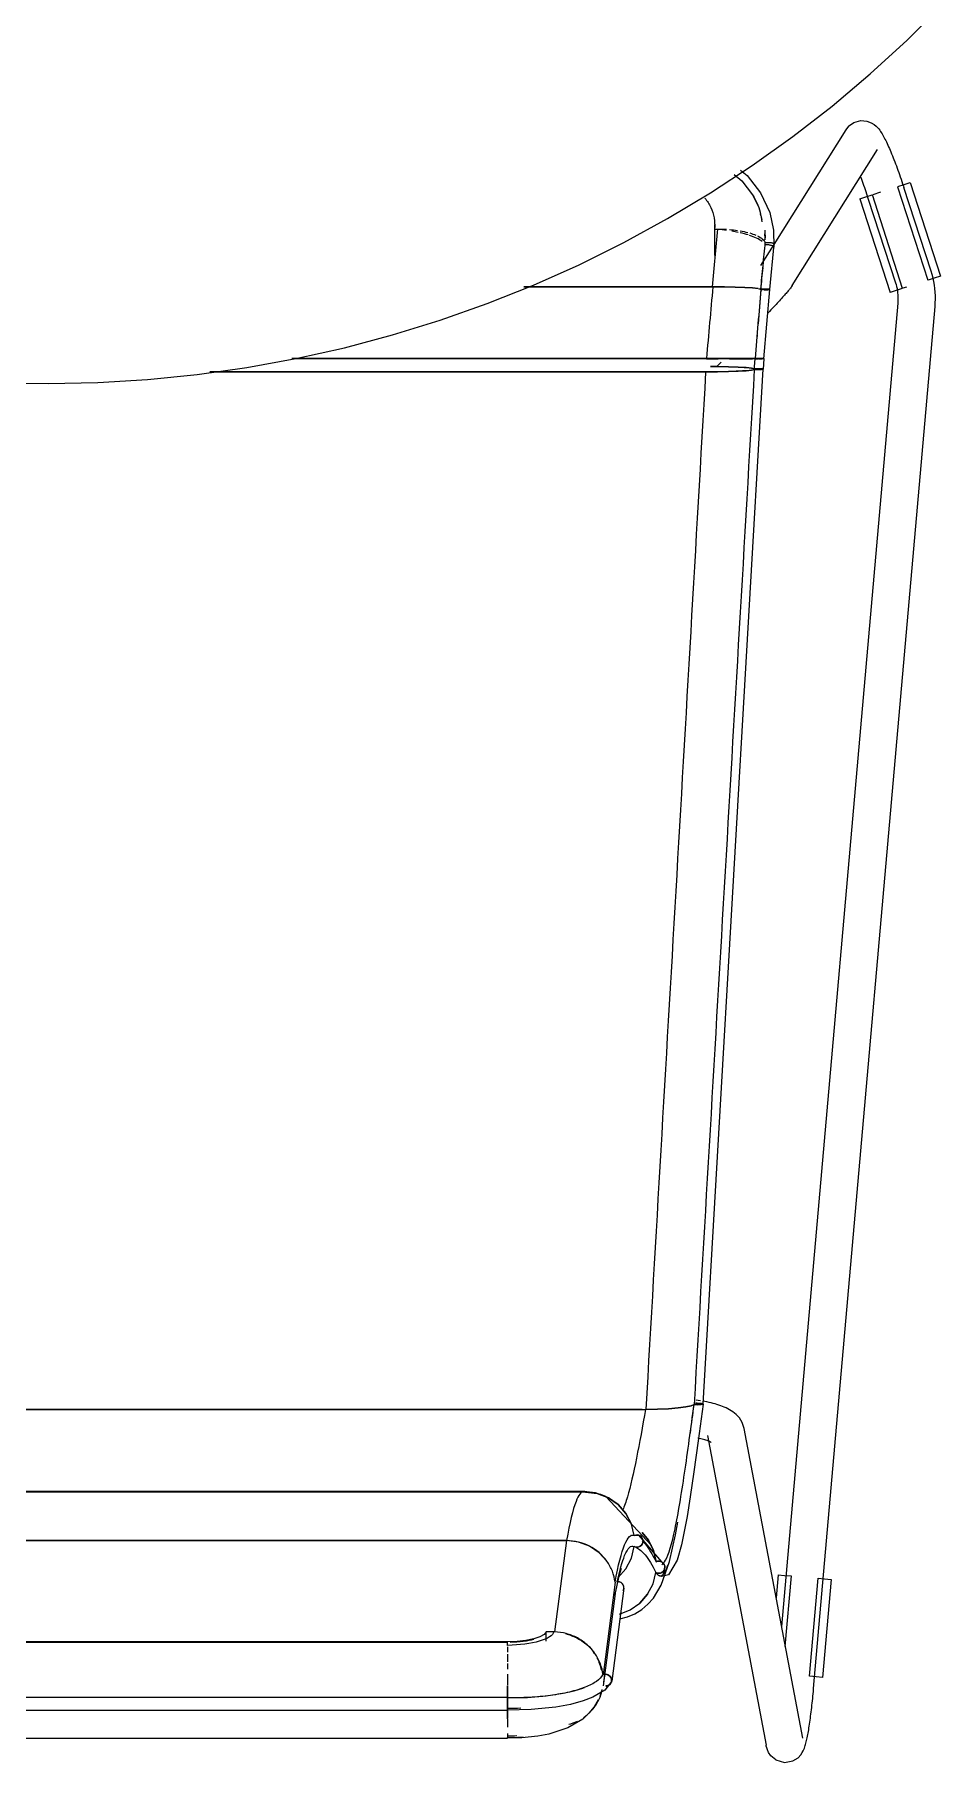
# Model space of a CAD drawing. Header units: millimetres. Extents: x 79795 to 317870, y -36033 to 97293.
# Drawn here: x 159812 to 160103, y 16590 to 17144 of the extents above; entities that cross this region are included whole.
import ezdxf

# ---------------------------------------------------------------- set-up
doc = ezdxf.new("R2010")
doc.units = ezdxf.units.MM
doc.header["$MEASUREMENT"] = 0
doc.layers.add('I-FURN', color=8, linetype='CONTINUOUS', lineweight=9)

msp = doc.modelspace()

# ---------------------------------------------------------------- linework, layer by layer
at = {"layer": 'I-FURN'}
for p, q in [((160092.31, 17142.25), (160103.68, 17153.5)), ((160080.5, 17131.46), (160092.31, 17142.25)), ((160068.26, 17121.16), (160080.5, 17131.46)), ((160055.62, 17111.35), (160068.26, 17121.16)), ((160072.64, 17113.56), (160049.6, 17076.79)), ((160073.53, 17114.68), (160072.64, 17113.56)), ((160073.53, 17114.68), (160075.26, 17115.9)), ((160075.26, 17115.9), (160077.49, 17116.49)), ((160077.49, 17116.49), (160079.46, 17116.32)), ((160079.46, 17116.32), (160080.84, 17115.8)), ((160080.84, 17115.8), (160081.76, 17115.23)), ((160081.76, 17115.23), (160082.38, 17114.71)), ((160082.38, 17114.71), (160082.85, 17114.24)), ((160082.85, 17114.24), (160083.22, 17113.82)), ((160083.22, 17113.82), (160083.53, 17113.42)), ((160083.53, 17113.42), (160083.81, 17113.03)), ((160042.6, 17102.05), (160055.62, 17111.35)), ((160083.81, 17113.03), (160084.06, 17112.64)), ((160084.06, 17112.64), (160084.31, 17112.25)), ((160084.31, 17112.25), (160084.54, 17111.85)), ((160084.54, 17111.85), (160084.77, 17111.44)), ((160084.77, 17111.44), (160085, 17111.01)), ((160085, 17111.01), (160085.23, 17110.57)), ((160085.23, 17110.57), (160085.46, 17110.11)), ((160085.46, 17110.11), (160085.69, 17109.64)), ((160085.69, 17109.64), (160085.92, 17109.15)), ((160085.92, 17109.15), (160086.16, 17108.64)), ((160086.16, 17108.64), (160086.4, 17108.11)), ((160086.4, 17108.11), (160086.64, 17107.57)), ((160055.5, 17063.6), (160082.8, 17107.19)), ((160086.64, 17107.57), (160086.88, 17107.01)), ((160086.88, 17107.01), (160087.12, 17106.43)), ((160087.12, 17106.43), (160087.37, 17105.83)), ((160087.37, 17105.83), (160087.62, 17105.22)), ((160087.62, 17105.22), (160087.87, 17104.6)), ((160087.87, 17104.6), (160088.12, 17103.96)), ((160088.12, 17103.96), (160088.38, 17103.3)), ((160088.38, 17103.3), (160088.63, 17102.64)), ((160088.63, 17102.64), (160088.89, 17101.96)), ((160029.22, 17093.28), (160042.6, 17102.05)), ((160036.89, 17099.22), (160039.27, 17097.22)), ((160038.91, 17100.57), (160041.01, 17098.89)), ((160039.27, 17097.22), (160042.77, 17092.65)), ((160041.01, 17098.89), (160045.35, 17093.36)), ((160077.44, 17098.3), (160077.67, 17097.68)), ((160077.67, 17097.68), (160077.91, 17097.04)), ((160077.91, 17097.04), (160078.14, 17096.4)), ((160088.89, 17101.96), (160089.14, 17101.27)), ((160089.14, 17101.27), (160089.39, 17100.57)), ((160089.39, 17100.57), (160089.65, 17099.86)), ((160089.65, 17099.86), (160089.9, 17099.15)), ((160089.9, 17099.15), (160090.15, 17098.43)), ((160090.15, 17098.43), (160090.41, 17097.7)), ((160090.41, 17097.7), (160090.65, 17096.97)), ((160090.65, 17096.97), (160090.9, 17096.23)), ((160091.37, 17095.96), (160093.32, 17096.59)), ((160093.32, 17096.59), (160103.01, 17066.58)), ((160015.49, 17085.06), (160029.22, 17093.28)), ((160042.77, 17092.65), (160044.68, 17088.96)), ((160045.35, 17093.36), (160048.25, 17087.04)), ((160077.16, 17091.37), (160079.12, 17092)), ((160077.16, 17091.37), (160086.85, 17061.37)), ((160078.14, 17096.4), (160078.38, 17095.74)), ((160078.38, 17095.74), (160078.62, 17095.07)), ((160078.62, 17095.07), (160078.85, 17094.4)), ((160078.85, 17094.4), (160079.08, 17093.72)), ((160079.08, 17093.72), (160079.32, 17093.03)), ((160079.12, 17092), (160081.09, 17092.64)), ((160079.32, 17093.03), (160079.55, 17092.35)), ((160079.55, 17092.35), (160079.77, 17091.65)), ((160079.77, 17091.65), (160079.88, 17091.32)), ((160079.88, 17091.32), (160088.59, 17064.51)), ((160090.89, 17062.67), (160081.21, 17092.68)), ((160083.78, 17093.51), (160081.3, 17092.71)), ((160089.28, 17095.28), (160098.96, 17065.28)), ((160089.39, 17095.32), (160091.37, 17095.96)), ((160090.9, 17096.23), (160091.15, 17095.49)), ((160091.15, 17095.49), (160091.29, 17095.03)), ((160100.01, 17068.22), (160091.29, 17095.03)), ((160048.25, 17087.04), (160049.46, 17081.39)), ((160001.45, 17077.39), (160015.49, 17085.06)), ((160030.55, 17081.72), (160031.6, 17081.72)), ((160030.61, 17073.21), (160030.61, 17082.96)), ((160049.46, 17081.39), (160049.55, 17075.93)), ((159987.12, 17070.28), (160001.45, 17077.39)), ((160049.56, 17076.72), (160045.33, 17069.97)), ((160048.25, 17062.33), (160049.67, 17076.83)), ((159972.51, 17063.76), (159987.12, 17070.28)), ((159957.65, 17057.83), (159972.51, 17063.76)), ((160055.5, 17063.6), (160055.28, 17063.28)), ((160088.59, 17064.51), (160088.79, 17063.88)), ((160088.79, 17063.88), (160088.95, 17063.24)), ((160101.05, 17065.95), (160099.08, 17065.32)), ((160100.02, 17068.17), (160100.01, 17068.22)), ((160100.35, 17067.08), (160100.02, 17068.17)), ((160100.64, 17065.97), (160100.35, 17067.08)), ((160100.88, 17064.86), (160100.64, 17065.97)), ((160101.07, 17063.73), (160100.88, 17064.86)), ((160103.01, 17066.58), (160101.05, 17065.95)), ((160101.22, 17062.6), (160101.07, 17063.73)), ((159942.57, 17052.49), (159957.65, 17057.83)), ((160029.9, 17063.17), (159969.41, 17063.17)), ((159969.41, 17063.17), (160029.9, 17063.17)), ((160033.66, 17063.14), (160029.9, 17063.17)), ((160030.02, 17063.17), (160033.66, 17063.14)), ((160037.2, 17063.07), (160033.76, 17063.14)), ((160033.76, 17063.14), (160037.2, 17063.07)), ((160040.29, 17062.95), (160037.2, 17063.07)), ((160037.26, 17063.06), (160040.3, 17062.95)), ((160042.77, 17062.8), (160040.29, 17062.95)), ((160040.34, 17062.95), (160042.78, 17062.8)), ((160044.51, 17062.62), (160042.77, 17062.8)), ((160042.79, 17062.8), (160044.51, 17062.62)), ((160045.4, 17062.43), (160044.8, 17062.58)), ((160044.8, 17062.58), (160045.4, 17062.43)), ((160045.87, 17062.44), (160045.4, 17062.43)), ((160045.4, 17062.43), (160045.87, 17062.44)), ((160045.41, 17062.24), (160045.88, 17062.23)), ((160045.88, 17062.23), (160045.41, 17062.24)), ((160046.37, 17062.44), (160045.87, 17062.44)), ((160045.87, 17062.44), (160046.36, 17062.44)), ((160046.36, 17062.44), (160046.85, 17062.43)), ((160046.86, 17062.43), (160046.37, 17062.44)), ((160046.38, 17062.23), (160046.87, 17062.24)), ((160046.87, 17062.24), (160046.38, 17062.23)), ((160046.42, 17040.13), (160048.25, 17062.33)), ((160046.85, 17062.43), (160047.31, 17062.42)), ((160047.31, 17062.42), (160046.86, 17062.43)), ((160046.87, 17062.24), (160047.32, 17062.25)), ((160047.32, 17062.25), (160046.87, 17062.24)), ((160047.7, 17062.41), (160047.31, 17062.42)), ((160047.31, 17062.42), (160047.69, 17062.41)), ((160047.32, 17062.25), (160047.71, 17062.26)), ((160047.7, 17062.26), (160047.32, 17062.25)), ((160047.69, 17062.41), (160047.99, 17062.39)), ((160047.99, 17062.39), (160047.7, 17062.41)), ((160048, 17062.29), (160047.7, 17062.26)), ((160047.71, 17062.26), (160048, 17062.29)), ((160048.18, 17062.36), (160047.99, 17062.39)), ((160048, 17062.29), (160048.19, 17062.31)), ((160048.18, 17062.31), (160048, 17062.29)), ((160048.25, 17062.34), (160048.18, 17062.36)), ((160048.18, 17062.36), (160048.25, 17062.34)), ((160048.25, 17062.33), (160048.18, 17062.31)), ((160048.19, 17062.31), (160048.25, 17062.33)), ((160050.66, 17057.93), (160050.28, 17057.52)), ((160051.03, 17058.33), (160050.66, 17057.93)), ((160051.39, 17058.72), (160051.03, 17058.33)), ((160051.73, 17059.1), (160051.39, 17058.72)), ((160052.06, 17059.46), (160051.73, 17059.1)), ((160089.34, 17057.95), (160052.04, 16633.45)), ((160052.38, 17059.81), (160052.06, 17059.46)), ((160052.68, 17060.15), (160052.38, 17059.81)), ((160052.97, 17060.47), (160052.68, 17060.15)), ((160053.24, 17060.78), (160052.97, 17060.47)), ((160053.5, 17061.08), (160053.24, 17060.78)), ((160053.74, 17061.36), (160053.5, 17061.08)), ((160053.97, 17061.62), (160053.74, 17061.36)), ((160054.18, 17061.88), (160053.97, 17061.62)), ((160054.38, 17062.12), (160054.18, 17061.88)), ((160054.57, 17062.35), (160054.38, 17062.12)), ((160054.75, 17062.57), (160054.57, 17062.35)), ((160054.93, 17062.79), (160054.75, 17062.57)), ((160055.1, 17063.02), (160054.93, 17062.79)), ((160055.28, 17063.28), (160055.1, 17063.02)), ((160088.8, 17062), (160086.85, 17061.37)), ((160090.78, 17062.63), (160088.8, 17062)), ((160088.95, 17063.24), (160089.09, 17062.59)), ((160089.09, 17062.59), (160089.21, 17061.94)), ((160089.21, 17061.94), (160089.3, 17061.28)), ((160089.3, 17061.28), (160089.36, 17060.62)), ((160089.39, 17058.64), (160089.34, 17057.98)), ((160089.34, 17057.98), (160089.34, 17057.95)), ((160089.36, 17060.62), (160089.39, 17059.96)), ((160089.39, 17059.96), (160089.4, 17059.3)), ((160089.4, 17059.3), (160089.39, 17058.64)), ((160092.16, 17063.08), (160090.99, 17062.7)), ((160101.33, 17061.46), (160101.22, 17062.6)), ((160101.29, 17056.9), (160101.37, 17058.04)), ((160101.39, 17060.32), (160101.33, 17061.46)), ((160101.37, 17058.04), (160101.4, 17059.18)), ((160101.4, 17059.18), (160101.39, 17060.32)), ((159927.28, 17047.76), (159942.57, 17052.49)), ((160048.22, 17055.29), (160047.78, 17054.82)), ((160048.65, 17055.76), (160048.22, 17055.29)), ((160049.08, 17056.21), (160048.65, 17055.76)), ((160049.49, 17056.66), (160049.08, 17056.21)), ((160049.89, 17057.09), (160049.49, 17056.66)), ((160050.28, 17057.52), (160049.89, 17057.09)), ((160062.34, 16613.58), (160101.29, 17056.9)), ((159911.82, 17043.65), (159927.28, 17047.76)), ((159896.21, 17040.16), (159911.82, 17043.65)), ((159864.63, 17035.06), (159880.47, 17037.29)), ((159868.6, 17035.88), (160027.69, 17035.88)), ((160027.69, 17035.88), (159868.6, 17035.88)), ((159880.47, 17037.29), (159896.21, 17040.16)), ((159894.96, 17040.2), (160027.96, 17040.2)), ((160027.96, 17040.2), (159894.96, 17040.2)), ((160026.86, 16704.87), (160046.15, 17036.77)), ((160027.69, 17035.88), (160031.48, 17035.91)), ((160027.96, 17040.2), (160031.74, 17040.2)), ((160031.75, 17040.2), (160027.96, 17040.2)), ((160031.75, 17040.07), (160027.97, 17040.07)), ((160027.97, 17040.07), (160031.75, 17040.07)), ((160031.49, 17037.64), (160029.23, 17037.66)), ((160031.18, 17037.52), (160032.66, 17039.05)), ((160031.48, 17035.91), (160035.04, 17035.99)), ((160035.04, 17037.56), (160031.49, 17037.64)), ((160031.75, 17040.2), (160035.31, 17040.19)), ((160035.31, 17040.19), (160031.75, 17040.2)), ((160038.16, 17037.44), (160035.04, 17037.56)), ((160035.04, 17035.99), (160038.17, 17036.11)), ((160038.43, 17040.09), (160035.3, 17040.08)), ((160035.31, 17040.19), (160038.44, 17040.18)), ((160038.45, 17040.18), (160035.31, 17040.19)), ((160035.31, 17040.08), (160038.43, 17040.09)), ((160040.65, 17037.28), (160038.16, 17037.44)), ((160038.17, 17036.11), (160040.67, 17036.27)), ((160040.93, 17040.1), (160038.43, 17040.09)), ((160038.43, 17040.09), (160040.93, 17040.1)), ((160038.45, 17040.18), (160040.95, 17040.17)), ((160040.95, 17040.17), (160038.45, 17040.18)), ((160042.4, 17037.08), (160040.65, 17037.28)), ((160040.67, 17036.27), (160042.42, 17036.46)), ((160042.68, 17040.11), (160040.93, 17040.1)), ((160040.93, 17040.1), (160042.68, 17040.11)), ((160040.95, 17040.17), (160042.69, 17040.16)), ((160042.7, 17040.16), (160040.95, 17040.17)), ((160043.31, 17036.87), (160042.4, 17037.08)), ((160042.42, 17036.46), (160043.31, 17036.68)), ((160042.69, 17040.16), (160043.58, 17040.14)), ((160043.58, 17040.14), (160042.7, 17040.16)), ((160043.77, 17036.88), (160043.31, 17036.87)), ((160043.31, 17036.68), (160043.78, 17036.67)), ((160043.58, 17040.14), (160044.05, 17040.14)), ((160044.06, 17040.14), (160043.58, 17040.14)), ((160044.05, 17040.13), (160043.58, 17040.13)), ((160043.58, 17040.13), (160044.05, 17040.13)), ((160044.27, 17036.89), (160043.77, 17036.88)), ((160043.78, 17036.67), (160044.28, 17036.66)), ((160044.05, 17040.14), (160044.55, 17040.14)), ((160044.54, 17040.13), (160044.05, 17040.13)), ((160044.05, 17040.13), (160044.55, 17040.13)), ((160044.55, 17040.14), (160044.06, 17040.14)), ((160044.76, 17036.88), (160044.27, 17036.89)), ((160044.28, 17036.66), (160044.77, 17036.67)), ((160044.55, 17040.14), (160045.04, 17040.14)), ((160045.04, 17040.14), (160044.55, 17040.14)), ((160045.03, 17040.13), (160044.72, 17040.13)), ((160044.72, 17040.13), (160045.04, 17040.13)), ((160045.21, 17036.87), (160044.76, 17036.88)), ((160044.77, 17036.67), (160045.22, 17036.68)), ((160045.48, 17040.13), (160045.03, 17040.13)), ((160045.04, 17040.14), (160045.49, 17040.14)), ((160045.49, 17040.14), (160045.04, 17040.14)), ((160045.04, 17040.13), (160045.49, 17040.13)), ((160045.6, 17036.85), (160045.21, 17036.87)), ((160045.22, 17036.68), (160045.6, 17036.7)), ((160045.87, 17040.13), (160045.48, 17040.13)), ((160045.49, 17040.14), (160045.87, 17040.14)), ((160045.88, 17040.14), (160045.49, 17040.14)), ((160045.49, 17040.13), (160045.87, 17040.13)), ((160045.89, 17036.83), (160045.6, 17036.85)), ((160045.6, 17036.7), (160045.89, 17036.72)), ((160045.87, 17040.14), (160046.17, 17040.14)), ((160046.17, 17040.14), (160045.88, 17040.14)), ((160046.08, 17036.8), (160045.89, 17036.83)), ((160045.89, 17036.72), (160046.08, 17036.75)), ((160046.15, 17036.78), (160046.08, 17036.8)), ((160046.08, 17036.75), (160046.15, 17036.77)), ((160046.42, 17040.13), (160046.15, 17036.77)), ((160046.35, 17040.14), (160046.42, 17040.13)), ((160046.42, 17040.13), (160046.35, 17040.13)), ((160046.42, 17040.13), (160046.36, 17040.14)), ((160046.36, 17040.13), (160046.42, 17040.13)), ((159808.11, 17032.28), (159816.74, 17032.19)), ((159816.74, 17032.19), (159832.74, 17032.51)), ((159832.74, 17032.51), (159848.71, 17033.46)), ((159848.71, 17033.46), (159864.63, 17035.06)), ((159625.04, 16703.15), (160008.44, 16703.15)), ((160007.34, 16703.15), (159625.04, 16703.15)), ((160008.44, 16703.15), (160012.21, 16703.21)), ((160012.21, 16703.21), (160008.52, 16703.15)), ((160012.21, 16703.21), (160015.75, 16703.36)), ((160015.75, 16703.36), (160012.27, 16703.21)), ((160015.75, 16703.36), (160018.85, 16703.6)), ((160018.85, 16703.6), (160015.79, 16703.36)), ((160018.85, 16703.6), (160021.34, 16703.91)), ((160021.34, 16703.91), (160018.88, 16703.6)), ((160021.34, 16703.91), (160023.09, 16704.28)), ((160023.09, 16704.28), (160021.35, 16703.91)), ((160023.09, 16704.28), (160023.99, 16704.68)), ((160023.99, 16704.68), (160023.09, 16704.28)), ((160023.99, 16704.68), (160024.46, 16704.66)), ((160024.46, 16704.66), (160023.99, 16704.68)), ((160024.46, 16704.66), (160024.96, 16704.65)), ((160024.96, 16704.65), (160024.46, 16704.66)), ((160025, 16705.08), (160024.5, 16705.08)), ((160024.5, 16705.08), (160025, 16705.08)), ((160025.33, 16706), (160024.61, 16706.1)), ((160024.96, 16704.65), (160025.45, 16704.66)), ((160025.46, 16704.66), (160024.96, 16704.65)), ((160025.49, 16705.07), (160025, 16705.08)), ((160025, 16705.08), (160025.49, 16705.07)), ((160026.86, 16704.86), (160025.3, 16693.01)), ((160026.05, 16705.89), (160025.33, 16706)), ((160025.45, 16704.66), (160025.91, 16704.68)), ((160025.91, 16704.68), (160025.46, 16704.66)), ((160025.94, 16705.05), (160025.49, 16705.07)), ((160025.49, 16705.07), (160025.94, 16705.05)), ((160025.91, 16704.68), (160026.29, 16704.72)), ((160026.3, 16704.72), (160025.91, 16704.68)), ((160026.32, 16705.01), (160025.94, 16705.05)), ((160025.94, 16705.05), (160026.32, 16705.01)), ((160026.29, 16704.72), (160026.59, 16704.76)), ((160026.6, 16704.76), (160026.3, 16704.72)), ((160026.61, 16704.97), (160026.32, 16705.01)), ((160026.32, 16705.01), (160026.61, 16704.97)), ((160026.59, 16704.76), (160026.78, 16704.81)), ((160026.79, 16704.81), (160026.6, 16704.76)), ((160026.79, 16704.92), (160026.61, 16704.97)), ((160026.61, 16704.97), (160026.8, 16704.92)), ((160027.45, 16705.65), (160026.75, 16705.77)), ((160026.78, 16704.81), (160026.86, 16704.86)), ((160026.86, 16704.87), (160026.79, 16704.92)), ((160026.86, 16704.87), (160026.79, 16704.81)), ((160026.8, 16704.92), (160026.86, 16704.87)), ((160028.13, 16705.51), (160027.45, 16705.65)), ((160028.8, 16705.37), (160028.13, 16705.51)), ((160029.45, 16705.22), (160028.8, 16705.37)), ((160030.1, 16705.06), (160029.45, 16705.22)), ((160030.73, 16704.88), (160030.1, 16705.06)), ((160031.34, 16704.7), (160030.73, 16704.88)), ((160031.95, 16704.51), (160031.34, 16704.7)), ((160032.54, 16704.3), (160031.95, 16704.51)), ((160033.12, 16704.08), (160032.54, 16704.3)), ((160033.69, 16703.85), (160033.12, 16704.08)), ((160034.25, 16703.59), (160033.69, 16703.85)), ((160034.8, 16703.32), (160034.25, 16703.59)), ((160035.34, 16703.03), (160034.8, 16703.32)), ((160035.88, 16702.71), (160035.34, 16703.03)), ((160036.41, 16702.35), (160035.88, 16702.71)), ((160036.95, 16701.95), (160036.41, 16702.35)), ((160037.48, 16701.49), (160036.95, 16701.95)), ((160038, 16700.98), (160037.48, 16701.49)), ((160038.51, 16700.38), (160038, 16700.98)), ((160038.99, 16699.69), (160038.51, 16700.38)), ((160039.43, 16698.9), (160038.99, 16699.69)), ((160039.79, 16698.01), (160039.43, 16698.9)), ((160040.05, 16697.02), (160039.79, 16698.01)), ((160025.3, 16693.01), (160023.95, 16683.08)), ((160025.71, 16693.76), (160025.22, 16693.86)), ((160026.18, 16693.66), (160025.71, 16693.76)), ((160026.63, 16693.56), (160026.18, 16693.66)), ((160027.05, 16693.45), (160026.63, 16693.56)), ((160027.44, 16693.34), (160027.05, 16693.45)), ((160027.81, 16693.23), (160027.44, 16693.34)), ((160028.14, 16693.13), (160027.81, 16693.23)), ((160028.45, 16693.02), (160028.14, 16693.13)), ((160028.26, 16694.79), (160047.07, 16595.49)), ((160028.72, 16692.92), (160028.45, 16693.02)), ((160028.95, 16692.82), (160028.72, 16692.92)), ((160029.14, 16692.74), (160028.95, 16692.82)), ((160029.3, 16692.66), (160029.14, 16692.74)), ((160029.38, 16692.61), (160029.3, 16692.66)), ((160029.46, 16692.57), (160029.38, 16692.61)), ((160029.48, 16692.56), (160029.46, 16692.57)), ((160058.86, 16597.73), (160040.05, 16697.02)), ((160023.95, 16683.08), (160022.77, 16675.06)), ((159644.35, 16676.65), (159989.13, 16676.65)), ((159989.13, 16676.65), (159644.35, 16676.65)), ((159988.6, 16676.8), (159683.8, 16676.8)), ((159992.34, 16676.36), (159988.6, 16676.8)), ((159992.93, 16676.17), (159989.13, 16676.65)), ((159989.13, 16676.64), (159992.92, 16676.17)), ((159996.81, 16674.63), (159992.34, 16676.36)), ((159992.92, 16676.17), (159996.49, 16674.8)), ((159996.5, 16674.81), (159992.93, 16676.17)), ((159995.71, 16675.23), (159993.79, 16675.93)), ((160010.31, 16659.53), (159995.71, 16675.23)), ((159996.49, 16674.8), (159999.63, 16672.63)), ((159999.63, 16672.64), (159996.5, 16674.81)), ((160002.14, 16669.76), (159999.63, 16672.64)), ((159999.63, 16672.63), (160002.14, 16669.76)), ((160022.77, 16675.06), (160021.73, 16668.74)), ((160002.14, 16669.76), (160003.89, 16666.37)), ((160003.89, 16666.37), (160002.14, 16669.76)), ((160004.79, 16662.66), (160003.89, 16666.37)), ((160018.02, 16662.89), (160018.75, 16666.95)), ((160021.73, 16668.74), (160019.93, 16659.73)), ((159650.39, 16661.05), (159983.1, 16661.05)), ((159983.1, 16661.05), (159650.39, 16661.05)), ((159983.1, 16661.05), (159979.24, 16631.77)), ((159986.87, 16660.57), (159983.1, 16661.05)), ((159990.41, 16659.25), (159986.87, 16660.57)), ((159993.53, 16657.18), (159990.41, 16659.25)), ((160006.6, 16662.62), (160003.72, 16662.67)), ((160003.89, 16655.43), (160004.79, 16659.15)), ((160004.78, 16662.65), (160005.25, 16662.81)), ((160005.25, 16658.99), (160004.78, 16659.15)), ((160005.26, 16662.82), (160004.79, 16662.66)), ((160004.79, 16659.15), (160005.26, 16658.99)), ((160005.46, 16658.87), (160005.03, 16659.05)), ((160005.25, 16662.81), (160005.75, 16662.85)), ((160005.75, 16658.95), (160005.25, 16658.99)), ((160005.75, 16662.86), (160005.26, 16662.82)), ((160005.26, 16658.99), (160005.75, 16658.95)), ((160006.25, 16662.77), (160005.75, 16662.86)), ((160005.75, 16662.85), (160006.24, 16662.77)), ((160006.24, 16659.03), (160005.75, 16658.95)), ((160005.75, 16658.95), (160006.25, 16659.03)), ((160006.24, 16662.77), (160006.69, 16662.57)), ((160006.69, 16659.23), (160006.24, 16659.03)), ((160006.7, 16662.57), (160006.25, 16662.77)), ((160006.25, 16659.03), (160006.7, 16659.23)), ((160014.42, 16653.34), (160006.3, 16662.76)), ((160006.69, 16662.57), (160007.08, 16662.26)), ((160007.08, 16659.55), (160006.69, 16659.23)), ((160007.08, 16662.26), (160006.7, 16662.57)), ((160006.7, 16659.23), (160007.08, 16659.55)), ((160007.08, 16662.26), (160007.37, 16661.85)), ((160007.37, 16661.85), (160007.08, 16662.26)), ((160007.37, 16659.95), (160007.08, 16659.55)), ((160007.08, 16659.55), (160007.37, 16659.95)), ((160009.37, 16661.2), (160007.37, 16663.66)), ((160007.37, 16661.85), (160007.56, 16661.39)), ((160007.56, 16661.39), (160007.37, 16661.85)), ((160007.56, 16660.41), (160007.37, 16659.95)), ((160007.37, 16659.95), (160007.56, 16660.41)), ((160007.39, 16663.63), (160009.36, 16661.2)), ((160007.56, 16661.39), (160007.62, 16660.9)), ((160007.63, 16660.9), (160007.56, 16661.39)), ((160007.62, 16660.9), (160007.56, 16660.41)), ((160007.56, 16660.41), (160007.63, 16660.9)), ((160009.36, 16661.2), (160011, 16657.88)), ((160011.01, 16657.88), (160009.37, 16661.2)), ((160016.12, 16654.36), (160018.02, 16662.89)), ((160019.93, 16659.73), (160018.52, 16654.73)), ((159996.02, 16654.44), (159993.53, 16657.18)), ((160002.14, 16652.04), (160003.89, 16655.43)), ((160011, 16657.88), (160011.79, 16654.26)), ((160011.79, 16654.27), (160011.01, 16657.88)), ((160012.27, 16654.42), (160011.79, 16654.27)), ((160011.79, 16654.26), (160012.27, 16654.42)), ((160012.77, 16654.45), (160012.27, 16654.42)), ((160012.27, 16654.42), (160012.77, 16654.44)), ((160013.26, 16654.36), (160012.77, 16654.45)), ((160012.77, 16654.44), (160013.26, 16654.35)), ((160013.71, 16654.15), (160013.26, 16654.36)), ((160013.26, 16654.35), (160013.71, 16654.15)), ((160013.45, 16646.74), (160016.12, 16654.36)), ((160013.71, 16654.15), (160014.09, 16653.83)), ((160014.09, 16653.83), (160013.71, 16654.15)), ((160014.09, 16653.83), (160014.38, 16653.43)), ((160014.38, 16653.43), (160014.09, 16653.83)), ((160014.27, 16653.61), (160014.4, 16653.4)), ((160014.38, 16653.43), (160014.56, 16652.97)), ((160014.56, 16652.97), (160014.38, 16653.43)), ((160018.52, 16654.73), (160015.75, 16650.09)), ((159999.88, 16649.63), (159998.5, 16643.34)), ((159999.61, 16647.86), (159999.12, 16647.83)), ((160000.1, 16647.79), (159999.61, 16647.86)), ((159999.63, 16649.17), (160002.14, 16652.04)), ((160000.63, 16652.07), (159999.88, 16649.63)), ((160000.56, 16647.59), (160000.1, 16647.79)), ((160010.84, 16647.15), (160011.74, 16650.78)), ((160012.21, 16650.62), (160011.74, 16650.78)), ((160011.74, 16650.78), (160012.22, 16650.61)), ((160012.71, 16650.57), (160012.21, 16650.62)), ((160012.22, 16650.61), (160012.71, 16650.57)), ((160013.57, 16649.56), (160012.65, 16649.86)), ((160013.21, 16650.65), (160012.71, 16650.57)), ((160012.71, 16650.57), (160013.21, 16650.65)), ((160013.66, 16650.84), (160013.21, 16650.65)), ((160013.21, 16650.65), (160013.66, 16650.84)), ((160015.75, 16650.09), (160013.57, 16649.56)), ((160014.05, 16651.15), (160013.66, 16650.84)), ((160013.66, 16650.84), (160014.05, 16651.15)), ((160014.35, 16651.54), (160014.05, 16651.15)), ((160014.05, 16651.15), (160014.35, 16651.54)), ((160014.54, 16652), (160014.35, 16651.54)), ((160014.35, 16651.54), (160014.55, 16652)), ((160014.62, 16652.48), (160014.54, 16652)), ((160014.55, 16652), (160014.62, 16652.48)), ((160014.56, 16652.97), (160014.62, 16652.48)), ((160014.62, 16652.48), (160014.56, 16652.97)), ((160051.01, 16650.08), (160050.36, 16642.68)), ((160051.01, 16650.08), (160053.05, 16649.9)), ((160053.05, 16649.9), (160055.12, 16649.72)), ((160053.25, 16627.1), (160055.24, 16649.71)), ((160063.69, 16648.97), (160060.93, 16617.56)), ((160063.81, 16648.96), (160065.87, 16648.77)), ((160067.92, 16648.6), (160065.16, 16617.18)), ((160065.87, 16648.77), (160067.92, 16648.6)), ((159998.63, 16644.12), (159994.78, 16614.43)), ((159998.65, 16647.67), (159994.8, 16617.97)), ((160001.48, 16645.77), (159997.62, 16615.99)), ((160000.94, 16647.29), (160000.56, 16647.59)), ((160001.23, 16646.91), (160000.94, 16647.29)), ((160001.42, 16646.47), (160001.23, 16646.91)), ((160001.24, 16645.09), (160001.42, 16645.53)), ((160001.49, 16646), (160001.42, 16646.47)), ((160001.42, 16645.53), (160001.49, 16646)), ((160009.09, 16643.83), (160006.62, 16641)), ((160006.62, 16641), (160009.1, 16643.83)), ((160009.1, 16643.83), (160010.84, 16647.15)), ((160009.21, 16640.66), (160010.95, 16642.62)), ((160010.95, 16642.62), (160013.45, 16646.74)), ((160000.02, 16637.43), (160003.54, 16638.83)), ((160002.67, 16636.57), (160005.04, 16637.6)), ((160003.54, 16638.83), (160006.62, 16641)), ((160005.04, 16637.6), (160007.23, 16638.98)), ((160007.23, 16638.98), (160009.21, 16640.66)), ((159976.52, 16631.84), (159975.88, 16630.98)), ((159976.52, 16628.83), (159976.52, 16631.84)), ((159979.24, 16631.77), (159976.52, 16631.84)), ((160000.16, 16635.91), (160002.67, 16636.57)), ((159964.17, 16628.58), (159669.32, 16628.58)), ((159669.32, 16628.52), (159964.17, 16628.52)), ((159967.2, 16628.69), (159964.17, 16628.58)), ((159964.17, 16626.99), (159964.17, 16625.26)), ((159970.06, 16629.01), (159967.2, 16628.69)), ((159972.55, 16629.52), (159970.06, 16629.01)), ((159974.53, 16630.19), (159972.55, 16629.52)), ((159975.88, 16630.98), (159974.53, 16630.19)), ((159964.17, 16624.67), (159964.17, 16622.21)), ((159964.17, 16621.68), (159964.17, 16619.84)), ((159995.55, 16620.4), (159994.93, 16615.62)), ((159964.17, 16618.21), (159964.17, 16614.66)), ((159964.17, 16610.65), (159964.17, 16614.46)), ((159964.17, 16614.46), (159964.17, 16610.65)), ((159997.26, 16615.49), (159995.37, 16613.11)), ((160063.12, 16617.36), (160061.05, 16617.55)), ((160065.16, 16617.18), (160063.12, 16617.36)), ((159964.17, 16610.68), (159669.32, 16610.68)), ((159964.17, 16610.68), (159970.58, 16610.77)), ((159964.17, 16610.57), (159964.17, 16610.67)), ((159964.17, 16610.67), (159964.17, 16606.72)), ((159964.17, 16610.34), (159964.17, 16610.57)), ((159964.17, 16610.01), (159964.17, 16610.34)), ((159964.17, 16609.6), (159964.17, 16610.01)), ((159964.17, 16609.12), (159964.17, 16609.6)), ((159964.17, 16608.62), (159964.17, 16609.12)), ((159970.58, 16610.77), (159976.57, 16611.25)), ((159976.57, 16611.25), (159982, 16612.08)), ((159982, 16612.08), (159985.5, 16612.88)), ((159988.37, 16609.61), (159984.33, 16608.53)), ((159985.5, 16612.88), (159988.33, 16613.76)), ((159988.33, 16613.76), (159988.84, 16613.95)), ((159991.54, 16610.8), (159988.37, 16609.61)), ((159995.37, 16613.11), (159991.54, 16610.8)), ((159993.24, 16610), (159991.91, 16607.73)), ((160061.81, 16608.23), (160061.89, 16608.95)), ((160061.89, 16608.95), (160061.97, 16609.69)), ((160061.97, 16609.69), (160062.05, 16610.43)), ((160062.05, 16610.43), (160062.12, 16611.17)), ((160062.12, 16611.17), (160062.19, 16611.92)), ((160062.19, 16611.92), (160062.26, 16612.67)), ((160062.26, 16612.67), (160062.33, 16613.42)), ((160062.33, 16613.42), (160062.34, 16613.58)), ((159669.32, 16606.72), (159964.17, 16606.72)), ((159964.17, 16608.13), (159964.17, 16608.62)), ((159964.17, 16607.68), (159964.17, 16608.13)), ((159964.17, 16607.29), (159964.17, 16607.68)), ((159964.17, 16606.98), (159964.17, 16607.29)), ((159964.17, 16606.79), (159964.17, 16606.98)), ((159964.17, 16603.94), (159964.17, 16606.96)), ((159964.17, 16606.96), (159964.17, 16603.95)), ((159971.73, 16606.87), (159964.17, 16606.72)), ((159964.17, 16606.72), (159964.17, 16606.79)), ((159964.17, 16603.78), (159964.17, 16601.2)), ((159979.62, 16607.66), (159971.73, 16606.87)), ((159984.33, 16608.53), (159979.62, 16607.66)), ((159988.26, 16603.82), (159983.54, 16600.95)), ((159990.24, 16605.66), (159988.26, 16603.82)), ((159991.91, 16607.73), (159990.24, 16605.66)), ((160061.12, 16602.79), (160061.21, 16603.42)), ((160061.21, 16603.42), (160061.3, 16604.07)), ((160061.3, 16604.07), (160061.39, 16604.74)), ((160061.39, 16604.74), (160061.48, 16605.41)), ((160061.48, 16605.41), (160061.56, 16606.1)), ((160061.56, 16606.1), (160061.65, 16606.8)), ((160061.65, 16606.8), (160061.73, 16607.51)), ((160061.73, 16607.51), (160061.81, 16608.23)), ((159964.17, 16599.17), (159964.17, 16597.7)), ((159964.17, 16597.68), (159964.17, 16597.85)), ((159973.9, 16598.28), (159968.69, 16597.76)), ((159977.39, 16598.93), (159973.9, 16598.28)), ((159983.54, 16600.95), (159977.39, 16598.93)), ((160060.19, 16597.38), (160060.29, 16597.84)), ((160060.29, 16597.84), (160060.38, 16598.32)), ((160060.38, 16598.32), (160060.48, 16598.82)), ((160060.48, 16598.82), (160060.57, 16599.33)), ((160060.57, 16599.33), (160060.67, 16599.86)), ((160060.67, 16599.86), (160060.76, 16600.41)), ((160060.76, 16600.41), (160060.85, 16600.98)), ((160060.85, 16600.98), (160060.94, 16601.57)), ((160060.94, 16601.57), (160061.03, 16602.17)), ((160061.03, 16602.17), (160061.12, 16602.79)), ((159669.32, 16597.68), (159964.17, 16597.68)), ((159968.69, 16597.76), (159964.17, 16597.68)), ((160047.16, 16595.08), (160047.07, 16595.49)), ((160047.3, 16594.56), (160047.16, 16595.08)), ((160047.51, 16593.94), (160047.3, 16594.56)), ((160047.89, 16593.14), (160047.51, 16593.94)), ((160048.63, 16592.06), (160047.89, 16593.14)), ((160057.38, 16591.43), (160058.23, 16592.33)), ((160058.23, 16592.33), (160058.71, 16593.04)), ((160058.71, 16593.04), (160059.01, 16593.6)), ((160059.01, 16593.6), (160059.23, 16594.07)), ((160059.23, 16594.07), (160059.4, 16594.5)), ((160059.4, 16594.5), (160059.54, 16594.91)), ((160059.54, 16594.91), (160059.67, 16595.3)), ((160059.67, 16595.3), (160059.78, 16595.7)), ((160059.78, 16595.7), (160059.89, 16596.1)), ((160059.89, 16596.1), (160059.99, 16596.51)), ((160059.99, 16596.51), (160060.09, 16596.94)), ((160060.09, 16596.94), (160060.19, 16597.38)), ((160050.21, 16590.74), (160048.63, 16592.06)), ((160050.21, 16590.74), (160052.96, 16589.9)), ((160052.96, 16589.9), (160055.72, 16590.39)), ((160055.72, 16590.39), (160057.38, 16591.43))]:
    msp.add_line(p, q, dxfattribs=at)
for centre, major_axis, ratio, start_param, end_param in [((159982.97, 16645.98), (15.78, 0), 0.955139, 0.595876, 1.562553), ((159982.97, 16645.98), (15.78, 0), 0.955139, 0.354206, 0.595753), ((159982.97, 16645.98), (15.78, 0), 0.955139, 0.112537, 0.354036), ((159999.53, 16646), (1.96, 0), 0.955139, 5.775592, 8.064923), ((159964.17, 16613.43), (0, 15.75), 0.000004, 5.8107, 5.99294), ((159964.17, 16601.96), (12.4, 0), 0.287441, 4.712389, 4.950404)]:
    msp.add_ellipse(centre, major_axis=major_axis, ratio=ratio, start_param=start_param, end_param=end_param, dxfattribs=at)
for points, knots in [([(160027.44, 17091.61), (160028.21, 17090.7), (160030.14, 17087.71), (160030.77, 17084.1), (160030.55, 17081.72)], [0.5, 0.5, 0.5, 0.5, 0.6666667, 1, 1, 1, 1]), ([(160042.77, 17092.63), (160043.28, 17091.8), (160044.86, 17089.08), (160045.46, 17086.1), (160045.74, 17083.99)], [-0.4024189, -0.4024189, -0.4024189, -0.4024189, -0.3333333, -0.1789981, -0.1789981, -0.1789981, -0.1789981]), ([(160045.83, 17077.74), (160045.37, 17078.1), (160044.25, 17078.78), (160042.62, 17079.38), (160041.81, 17079.64)], [-0.8333333, -0.8333333, -0.8333333, -0.8333333, -0.6666667, -0.5255973, -0.5255973, -0.5255973, -0.5255973]), ([(160046.84, 17077.38), (160046.98, 17077.4), (160047.26, 17077.43), (160047.69, 17077.45), (160048.06, 17077.44), (160048.35, 17077.42), (160048.62, 17077.38), (160048.87, 17077.33), (160049.1, 17077.27), (160049.29, 17077.21), (160049.49, 17077.11), (160049.59, 17077.02), (160049.62, 17076.98)], [0, 0, 0, 0, 0.0555556, 0.1111111, 0.1666667, 0.1944444, 0.2222222, 0.2777778, 0.3055556, 0.3333333, 0.3888889, 0.4444444, 0.4444444, 0.4444444, 0.4444444]), ([(160043.31, 17036.68), (160043.04, 17036.53), (160041.65, 17036.32), (160038.29, 17036.1), (160035.12, 17035.98), (160031.52, 17035.9), (160028.97, 17035.88), (160027.69, 17035.88)], [-1, -1, -1, -1, -0.666667, -0.5, -0.333333, -0.166667, 0, 0, 0, 0]), ([(160029.23, 17037.66), (160031.26, 17037.65), (160034.48, 17037.6), (160038.27, 17037.45), (160041.62, 17037.23), (160043.02, 17037.02), (160043.31, 17036.87)], [-0.9335619, -0.9335619, -0.9335619, -0.9335619, -0.6666667, -0.5, -0.3333333, 0, 0, 0, 0]), ([(160046.15, 17036.77), (160046.15, 17036.76), (160046.01, 17036.73), (160045.62, 17036.7), (160045.24, 17036.68), (160044.78, 17036.67), (160044.28, 17036.66), (160043.78, 17036.67), (160043.46, 17036.67), (160043.31, 17036.68)], [-0.498493, -0.498493, -0.498493, -0.498493, -0.375, -0.3125, -0.25, -0.1875, -0.125, -0.0625, 0, 0, 0, 0]), ([(160008.44, 16703.15), (160007.47, 16697.76), (160005.52, 16686.98), (160003.09, 16676.27), (160001.63, 16672.02), (160001.14, 16670.88)], [0, 0, 0, 0, 0.25, 0.5, 0.625, 0.625, 0.625, 0.625]), ([(160013.63, 16653.38), (160014.03, 16653.58), (160015.45, 16655.18), (160017.89, 16663.48), (160020.94, 16681.91), (160022.98, 16697.13), (160023.99, 16704.68)], [0.1500588, 0.1500588, 0.1500588, 0.1500588, 0.25, 0.5, 0.75, 1, 1, 1, 1]), ([(159988.6, 16676.8), (159987.77, 16676.8), (159985.94, 16674.42), (159984.1, 16666.77), (159983.1, 16661.05)], [0.0892846, 0.0892846, 0.0892846, 0.0892846, 0.5, 1, 1, 1, 1]), ([(159999.34, 16647.76), (160000.13, 16651.48), (160001.95, 16657.96), (160003.76, 16659.7), (160004.78, 16659.15)], [0.1122148, 0.1122148, 0.1122148, 0.1122148, 0.5, 1, 1, 1, 1]), ([(160005.46, 16658.87), (160006.4, 16658.4), (160008.49, 16656.61), (160010.58, 16653.18), (160011.74, 16650.78)], [0.0974621, 0.0974621, 0.0974621, 0.0974621, 0.5, 1, 1, 1, 1]), ([(160007.34, 16661), (160007.66, 16660.7), (160009.14, 16659.1), (160010.63, 16656.67), (160011.79, 16654.26)], [0.3650185, 0.3650185, 0.3650185, 0.3650185, 0.5, 1, 1, 1, 1]), ([(160011.74, 16650.78), (160012.77, 16649.22), (160014.05, 16649.46), (160015.33, 16652.48), (160015.59, 16653.2)], [0, 0, 0, 0, 0.25, 0.3133981, 0.3133981, 0.3133981, 0.3133981]), ([(159982.77, 16631.22), (159984.01, 16630.89), (159987.53, 16629.47), (159990.83, 16627), (159991.97, 16624.85)], [-0.8333333, -0.8333333, -0.8333333, -0.8333333, -0.6666667, -0.3333333, -0.3333333, -0.3333333, -0.3333333]), ([(159995.66, 16614.39), (159995.8, 16614.38), (159996.02, 16614.4), (159996.31, 16614.47), (159996.58, 16614.56), (159996.9, 16614.75), (159997.22, 16615.04), (159997.45, 16615.4), (159997.59, 16615.75), (159997.63, 16616.06), (159997.64, 16616.33), (159997.6, 16616.59), (159997.53, 16616.84), (159997.42, 16617.1), (159997.23, 16617.41), (159996.9, 16617.73), (159996.5, 16617.97), (159996.15, 16618.09), (159995.78, 16618.16), (159995.33, 16618.15), (159994.98, 16618.05), (159994.8, 16617.97)], [0.1111111, 0.1111111, 0.1111111, 0.1111111, 0.1666667, 0.1944444, 0.2222222, 0.2777778, 0.3333333, 0.3888889, 0.4444444, 0.4791667, 0.5138889, 0.5486111, 0.5833333, 0.6180556, 0.6527778, 0.7222222, 0.7916667, 0.8263889, 0.8611111, 0.9305556, 1, 1, 1, 1]), ([(159996.05, 16618.06), (159996.17, 16618.02), (159996.4, 16617.92), (159996.82, 16617.65), (159997.27, 16617.1), (159997.52, 16616.23), (159997.29, 16615.45), (159996.9, 16614.94), (159996.52, 16614.64), (159996.06, 16614.45), (159995.73, 16614.41), (159995.56, 16614.4)], [-0.8125, -0.8125, -0.8125, -0.8125, -0.765625, -0.71875, -0.625, -0.5, -0.375, -0.3125, -0.25, -0.1875, -0.125, -0.125, -0.125, -0.125]), ([(159988.52, 16604.3), (159988.92, 16604.57), (159990.29, 16605.61), (159992.3, 16607.78), (159993.9, 16610.63), (159994.37, 16612.57), (159994.54, 16613.33)], [0.434972, 0.434972, 0.434972, 0.434972, 0.5, 0.6666667, 0.8333333, 0.9407177, 0.9407177, 0.9407177, 0.9407177])]:
    msp.add_open_spline(points, degree=3, knots=knots, dxfattribs=at)
for points in [[(160045.87, 17084.63), (160045.69, 17085.28), (160045.48, 17085.93), (160045.25, 17086.56)], [(160029.9, 17063.17), (160030.21, 17066.3), (160030.8, 17072.55), (160031.34, 17078.69), (160031.6, 17081.72)], [(160030.6, 17083.23), (160030.61, 17082.73), (160030.6, 17082.22), (160030.55, 17081.72)], [(160031.6, 17081.72), (160032.55, 17081.71), (160033.48, 17081.68), (160034.39, 17081.62)], [(160034.44, 17081.3), (160033.97, 17081.37), (160033.49, 17081.42), (160033.01, 17081.47)], [(160035.32, 17081.55), (160036.22, 17081.47), (160037.1, 17081.37), (160037.95, 17081.25)], [(160038.13, 17080.65), (160037.48, 17080.79), (160036.82, 17080.93), (160036.14, 17081.05)], [(160041.38, 17079.8), (160040.58, 17080.05), (160039.7, 17080.28), (160038.79, 17080.5)], [(160038.81, 17081.11), (160039.65, 17080.97), (160040.45, 17080.81), (160041.19, 17080.62)], [(160041.86, 17080.44), (160042.59, 17080.23), (160043.22, 17079.99), (160043.82, 17079.75)], [(160046.66, 17081.38), (160046.75, 17080.56), (160046.76, 17079.74), (160046.75, 17078.91)], [(160046.8, 17078.21), (160046.78, 17078.86), (160046.75, 17079.51), (160046.69, 17080.16)], [(160044.29, 17079.55), (160044.98, 17079.23), (160046.13, 17078.52), (160046.69, 17077.77), (160046.84, 17077.38)], [(160045.4, 17062.43), (160045.64, 17064.95), (160046.12, 17069.99), (160046.6, 17074.94), (160046.84, 17077.38)], [(160049.49, 17076.08), (160049.45, 17076.12), (160049.33, 17076.22), (160049.03, 17076.35), (160048.64, 17076.47), (160048.19, 17076.56), (160047.7, 17076.63), (160047.2, 17076.66), (160046.88, 17076.66), (160046.73, 17076.65)], [(160045.41, 17062.24), (160045.65, 17064.62), (160045.88, 17066.98), (160046.12, 17069.33)], [(160030.02, 17063.16), (160029.68, 17059.34), (160029.33, 17055.52), (160028.99, 17051.69)], [(160045.4, 17062.43), (160045.09, 17058.72), (160044.49, 17051.29), (160043.89, 17043.86), (160043.58, 17040.14)], [(160045.41, 17062.24), (160045.11, 17058.6), (160044.81, 17054.95), (160044.5, 17051.29)], [(160028.99, 17051.69), (160028.65, 17047.86), (160028.3, 17044.03), (160027.96, 17040.2)], [(160044.2, 17047.68), (160044.17, 17047.27), (160044.14, 17046.86), (160044.1, 17046.45)], [(160027.69, 17035.88), (160024.5, 16980.35), (160021.3, 16924.83), (160018.11, 16869.39)], [(160043.31, 17036.68), (160040.09, 16981.27), (160033.65, 16870.51), (160027.21, 16759.91), (160023.99, 16704.68)], [(160043.31, 17036.68), (160043.36, 17037.25), (160043.45, 17038.41), (160043.54, 17039.56), (160043.58, 17040.14)], [(160043.31, 17036.87), (160043.35, 17037.42), (160043.44, 17038.5), (160043.53, 17039.59), (160043.58, 17040.13)], [(160043.31, 17036.87), (160043.9, 17036.89), (160045.41, 17036.89), (160046.15, 17036.81), (160046.15, 17036.78)], [(160018.11, 16869.39), (160014.91, 16813.93), (160011.72, 16758.51), (160008.52, 16703.15)], [(160022.82, 16695.51), (160023.2, 16698.54), (160023.59, 16701.61), (160023.98, 16704.67)], [(159989.13, 16676.64), (159988.96, 16676.75), (159988.78, 16676.8), (159988.6, 16676.8)], [(159998.65, 16647.67), (159999.67, 16653.17), (160001.71, 16661.23), (160003.76, 16663.2), (160004.78, 16662.65)], [(159978.99, 16631.76), (159978.73, 16630.64), (159975.35, 16628.48), (159967.96, 16627.51), (159964.17, 16627.46)], [(159994.8, 16617.97), (159994.65, 16619.21), (159994.07, 16621.59), (159992.31, 16624.93), (159989.78, 16627.77), (159986.63, 16629.96), (159983.03, 16631.37), (159980.53, 16631.73), (159979.24, 16631.77)], [(159965.01, 16628.53), (159967.79, 16628.59), (159970.93, 16628.86), (159972.55, 16629.47)], [(159992.82, 16623.48), (159993.51, 16622.22), (159993.92, 16620.86), (159994.25, 16619.48)], [(159994.6, 16617.98), (159994.25, 16617.25), (159992.94, 16615.85), (159989.24, 16613.95), (159984.17, 16612.42), (159978.02, 16611.31), (159971.17, 16610.68), (159966.51, 16610.61), (159964.17, 16610.65)], [(159995.07, 16618.13), (159995.15, 16618.14), (159995.31, 16618.16), (159995.48, 16618.16), (159995.56, 16618.15)], [(159994.32, 16613.02), (159994.16, 16612.36), (159993.96, 16611.71), (159993.72, 16611.08)], [(159968.43, 16607.27), (159967.02, 16607.23), (159965.6, 16607.23), (159964.17, 16607.25)], [(159969.14, 16597.99), (159967.56, 16597.84), (159965.88, 16597.76), (159964.17, 16597.77)], [(159983.77, 16602.13), (159984.73, 16602.38), (159985.66, 16602.73), (159986.55, 16603.16)]]:
    msp.add_open_spline(points, degree=3, dxfattribs=at)

doc.saveas('drawing.dxf')
